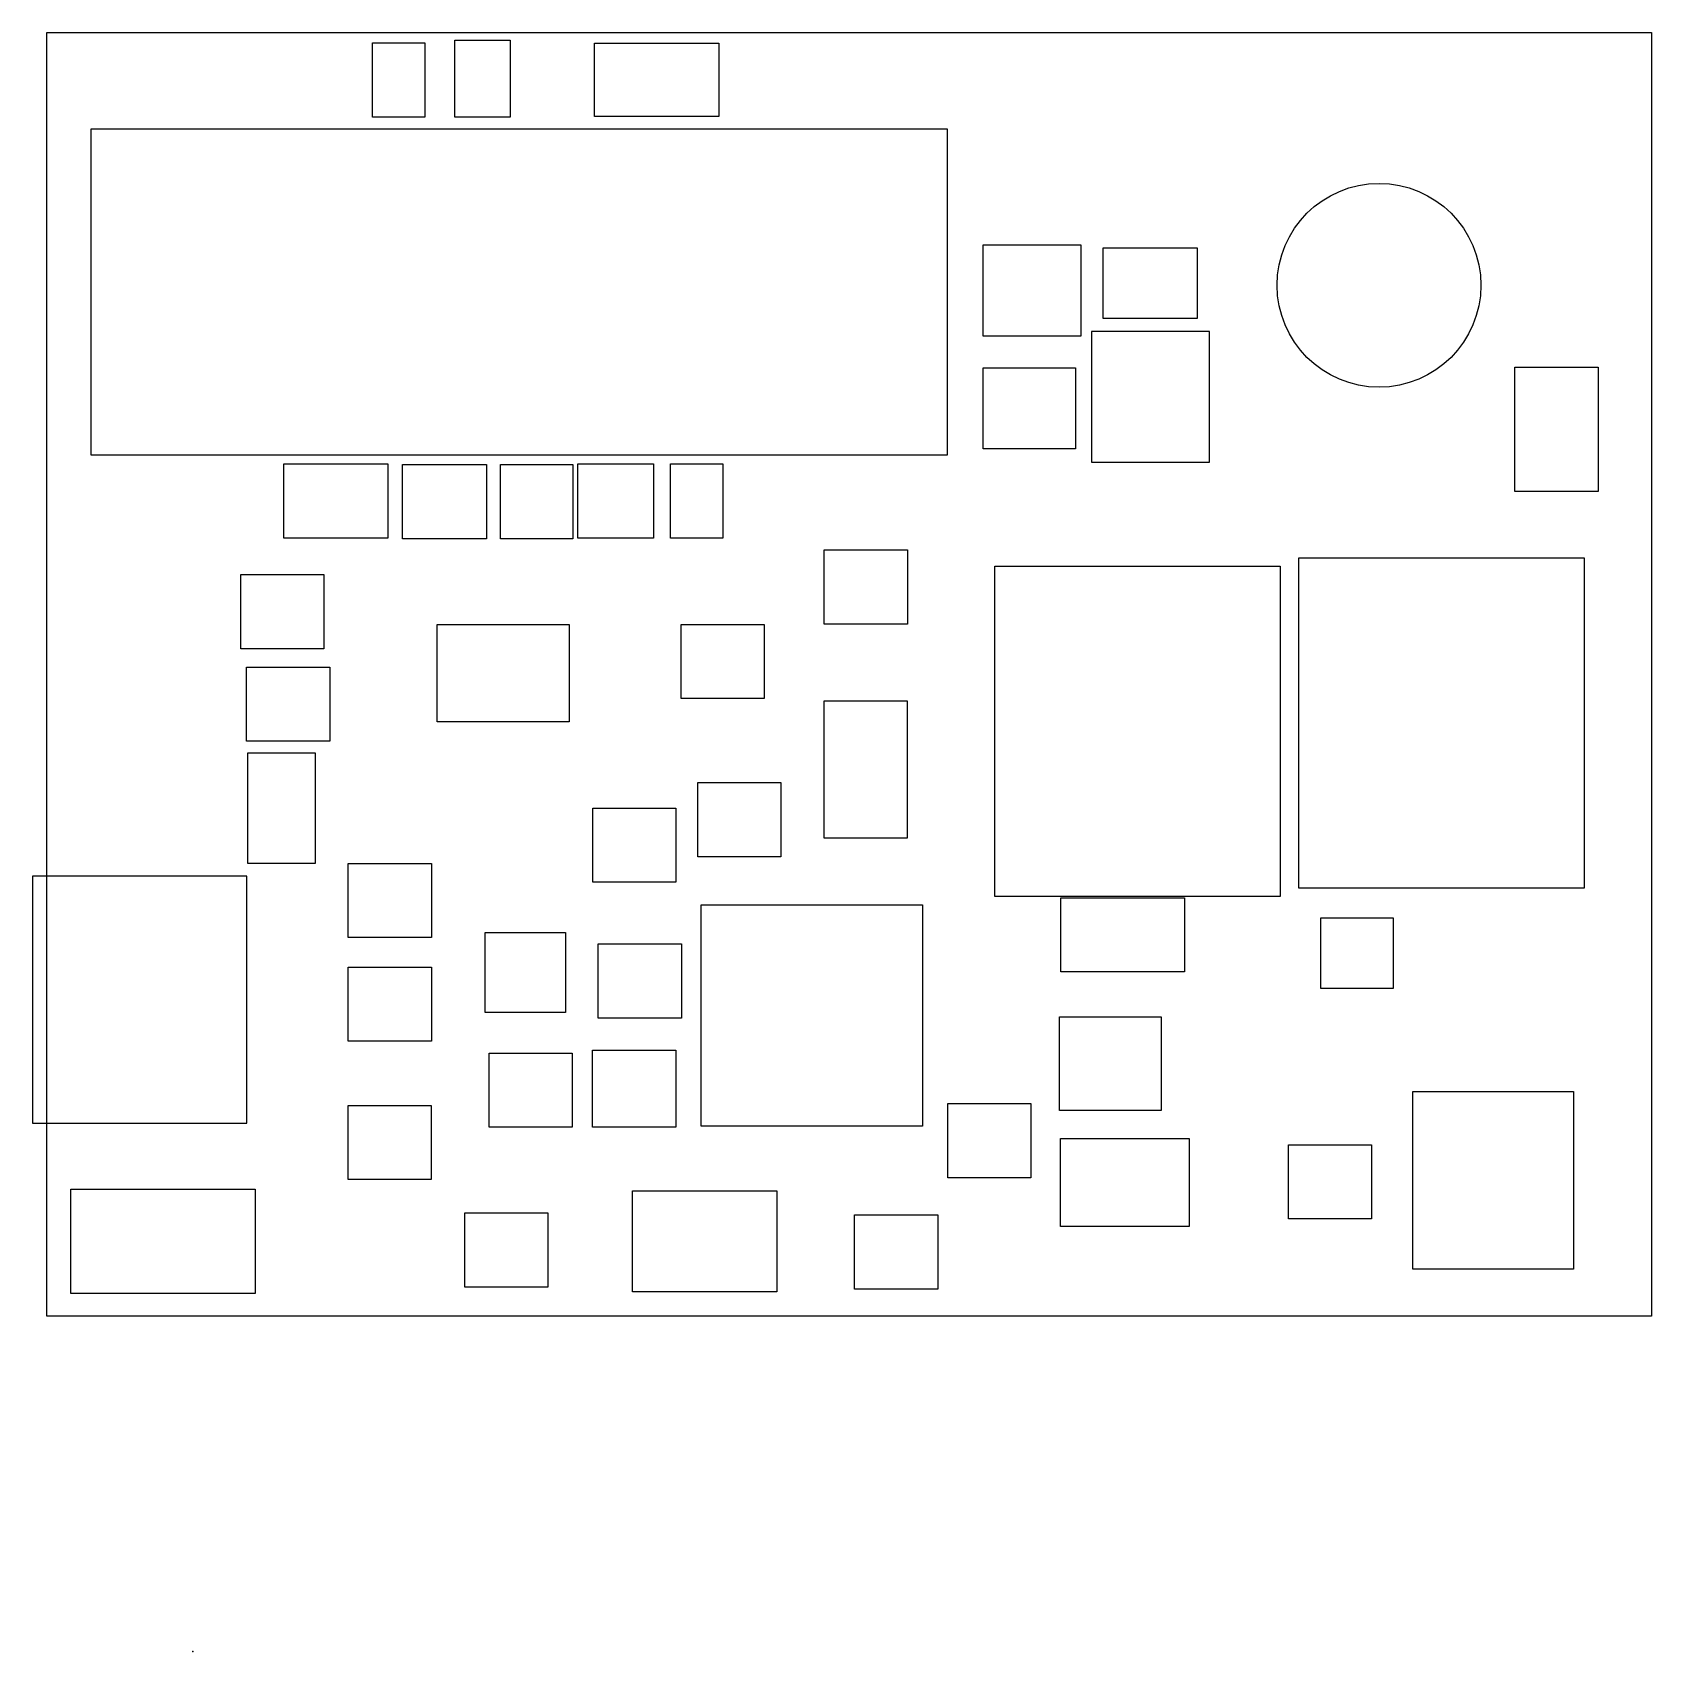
# Model space of a CAD drawing. Header units: centimetres. Extents: x -1 to 9.1, y 0 to 10.1.
import ezdxf

# ---------------------------------------------------------------- set-up
doc = ezdxf.new("R2010")
doc.units = ezdxf.units.CM
doc.header["$MEASUREMENT"] = 0
doc.layers.add('DXF of layout of components( Not 100% accurate but the best I could do) v8_Sketch1', color=7, linetype='Continuous')

msp = doc.modelspace()

# ---------------------------------------------------------------- linework, layer by layer
at = {"layer": 'DXF of layout of components( Not 100% accurate but the best I could do) v8_Sketch1'}
for p, q in [((-0.909, 10.09), (9.091, 10.09)), ((-0.909, 2.09), (-0.909, 10.09)), ((1.12, 9.561), (1.12, 10.024)), ((1.12, 10.024), (1.446, 10.024)), ((1.446, 10.024), (1.446, 9.561)), ((1.633, 9.561), (1.633, 10.041)), ((1.633, 10.041), (1.977, 10.041)), ((1.977, 10.041), (1.977, 9.561)), ((2.504, 10.023), (3.277, 10.023)), ((2.504, 9.566), (2.504, 10.023)), ((3.277, 10.023), (3.277, 9.566)), ((9.091, 10.09), (9.091, 2.09)), ((-0.634, 7.456), (-0.634, 9.488)), ((-0.634, 9.488), (4.7, 9.488)), ((1.446, 9.561), (1.12, 9.561)), ((1.977, 9.561), (1.633, 9.561)), ((3.277, 9.566), (2.504, 9.566)), ((4.7, 9.488), (4.7, 7.456)), ((4.925, 8.196), (4.925, 8.766)), ((4.925, 8.766), (5.533, 8.766)), ((5.533, 8.766), (5.533, 8.196)), ((5.672, 8.308), (5.672, 8.748)), ((5.672, 8.748), (6.258, 8.748)), ((6.258, 8.748), (6.258, 8.308)), ((6.258, 8.308), (5.672, 8.308)), ((5.533, 8.196), (4.925, 8.196)), ((5.6, 8.226), (5.6, 7.412)), ((6.335, 8.226), (5.6, 8.226)), ((6.335, 7.412), (6.335, 8.226)), ((4.925, 7.495), (4.925, 8)), ((4.925, 8), (5.5, 8)), ((5.5, 8), (5.5, 7.495)), ((8.239, 7.229), (8.239, 8.004)), ((8.239, 8.004), (8.757, 8.004)), ((8.757, 8.004), (8.757, 7.229)), ((5.5, 7.495), (4.925, 7.495)), ((4.7, 7.456), (-0.634, 7.456)), ((0.567, 6.939), (0.567, 7.401)), ((0.567, 7.401), (1.216, 7.401)), ((1.216, 7.401), (1.216, 6.939)), ((1.307, 6.935), (1.307, 7.397)), ((1.307, 7.397), (1.83, 7.397)), ((1.83, 7.397), (1.83, 6.935)), ((1.917, 6.935), (1.917, 7.397)), ((1.917, 7.397), (2.369, 7.397)), ((2.369, 7.397), (2.369, 6.935)), ((2.4, 7.401), (2.87, 7.401)), ((2.4, 6.939), (2.4, 7.401)), ((2.87, 7.401), (2.87, 6.939)), ((2.977, 7.401), (3.303, 7.401)), ((2.977, 6.939), (2.977, 7.401)), ((3.303, 7.401), (3.303, 6.939)), ((5.6, 7.412), (6.335, 7.412)), ((8.757, 7.229), (8.239, 7.229)), ((1.216, 6.939), (0.567, 6.939)), ((1.83, 6.935), (1.307, 6.935)), ((2.369, 6.935), (1.917, 6.935)), ((2.87, 6.939), (2.4, 6.939)), ((3.303, 6.939), (2.977, 6.939)), ((3.934, 6.865), (4.453, 6.865)), ((3.934, 6.403), (3.934, 6.865)), ((4.453, 6.865), (4.453, 6.403)), ((4.998, 4.706), (4.998, 6.764)), ((4.998, 6.764), (6.776, 6.764)), ((6.776, 6.764), (6.776, 4.706)), ((6.893, 4.758), (6.893, 6.816)), ((6.893, 6.816), (8.671, 6.816)), ((8.671, 6.816), (8.671, 4.758)), ((0.298, 6.711), (0.817, 6.711)), ((0.298, 6.711), (0.817, 6.711)), ((0.298, 6.249), (0.298, 6.711)), ((0.298, 6.249), (0.298, 6.711)), ((0.817, 6.711), (0.817, 6.249)), ((0.817, 6.711), (0.817, 6.249)), ((1.523, 5.793), (1.523, 6.401)), ((1.523, 6.401), (2.346, 6.401)), ((2.346, 6.401), (2.346, 5.793)), ((3.043, 5.939), (3.043, 6.401)), ((3.043, 6.401), (3.561, 6.401)), ((3.561, 6.401), (3.561, 5.939)), ((4.453, 6.403), (3.934, 6.403)), ((0.817, 6.249), (0.298, 6.249)), ((0.817, 6.249), (0.298, 6.249)), ((0.334, 5.673), (0.334, 6.135)), ((0.334, 6.135), (0.853, 6.135)), ((0.853, 6.135), (0.853, 5.673)), ((3.561, 5.939), (3.043, 5.939)), ((3.934, 5.069), (3.934, 5.925)), ((3.934, 5.925), (4.452, 5.925)), ((4.452, 5.925), (4.452, 5.069)), ((2.346, 5.793), (1.523, 5.793)), ((0.853, 5.673), (0.334, 5.673)), ((0.342, 5.601), (0.762, 5.601)), ((0.342, 4.91), (0.342, 5.601)), ((0.762, 5.601), (0.762, 4.91)), ((3.147, 5.415), (3.665, 5.415)), ((3.147, 4.952), (3.147, 5.415)), ((3.665, 5.415), (3.665, 4.952)), ((2.492, 5.256), (3.01, 5.256)), ((2.492, 4.794), (2.492, 5.256)), ((3.01, 5.256), (3.01, 4.794)), ((4.452, 5.069), (3.934, 5.069)), ((3.665, 4.952), (3.147, 4.952)), ((0.762, 4.91), (0.342, 4.91)), ((0.968, 4.45), (0.968, 4.912)), ((0.968, 4.912), (1.487, 4.912)), ((1.487, 4.912), (1.487, 4.45)), ((0.336, 4.833), (-1, 4.833)), ((-1, 4.833), (-1, 3.293)), ((0.336, 3.293), (0.336, 4.833)), ((3.01, 4.794), (2.492, 4.794)), ((8.671, 4.758), (6.893, 4.758)), ((3.168, 3.274), (3.168, 4.654)), ((3.168, 4.654), (4.548, 4.654)), ((4.548, 4.654), (4.548, 3.274)), ((6.776, 4.706), (4.998, 4.706)), ((5.409, 4.235), (5.409, 4.697)), ((5.409, 4.697), (6.179, 4.697)), ((6.179, 4.697), (6.179, 4.235)), ((7.03, 4.133), (7.03, 4.573)), ((7.03, 4.573), (7.48, 4.573)), ((7.48, 4.573), (7.48, 4.133)), ((1.487, 4.45), (0.968, 4.45)), ((1.822, 4.482), (2.322, 4.482)), ((1.822, 3.982), (1.822, 4.482)), ((2.322, 4.482), (2.322, 3.982)), ((2.526, 3.948), (2.526, 4.411)), ((2.526, 4.411), (3.045, 4.411)), ((3.045, 4.411), (3.045, 3.948)), ((0.968, 4.265), (1.487, 4.265)), ((0.968, 3.803), (0.968, 4.265)), ((1.487, 4.265), (1.487, 3.803)), ((6.179, 4.235), (5.409, 4.235)), ((7.48, 4.133), (7.03, 4.133)), ((2.322, 3.982), (1.822, 3.982)), ((3.045, 3.948), (2.526, 3.948)), ((5.401, 3.372), (5.401, 3.956)), ((5.401, 3.956), (6.034, 3.956)), ((6.034, 3.956), (6.034, 3.372)), ((1.487, 3.803), (0.968, 3.803)), ((2.49, 3.268), (2.49, 3.748)), ((2.49, 3.748), (3.009, 3.748)), ((3.009, 3.748), (3.009, 3.268)), ((1.846, 3.268), (1.846, 3.73)), ((1.846, 3.73), (2.364, 3.73)), ((2.364, 3.73), (2.364, 3.268)), ((7.603, 2.384), (7.603, 3.491)), ((7.603, 3.491), (8.605, 3.491)), ((8.605, 3.491), (8.605, 2.384)), ((0.967, 3.404), (1.485, 3.404)), ((0.967, 2.942), (0.967, 3.404)), ((1.485, 3.404), (1.485, 2.942)), ((4.704, 2.953), (4.704, 3.415)), ((4.704, 3.415), (5.223, 3.415)), ((5.223, 3.415), (5.223, 2.953)), ((6.034, 3.372), (5.401, 3.372)), ((-1, 3.293), (0.336, 3.293)), ((2.364, 3.268), (1.846, 3.268)), ((3.009, 3.268), (2.49, 3.268)), ((4.548, 3.274), (3.168, 3.274)), ((5.408, 3.198), (6.208, 3.198)), ((5.408, 2.648), (5.408, 3.198)), ((6.208, 3.198), (6.208, 2.648)), ((6.827, 3.158), (7.346, 3.158)), ((6.827, 2.696), (6.827, 3.158)), ((7.346, 3.158), (7.346, 2.696)), ((1.485, 2.942), (0.967, 2.942)), ((5.223, 2.953), (4.704, 2.953)), ((-0.761, 2.881), (0.389, 2.881)), ((-0.761, 2.231), (-0.761, 2.881)), ((0.389, 2.881), (0.389, 2.231)), ((2.739, 2.871), (3.639, 2.871)), ((2.739, 2.241), (2.739, 2.871)), ((3.639, 2.871), (3.639, 2.241)), ((1.694, 2.272), (1.694, 2.734)), ((1.694, 2.734), (2.212, 2.734)), ((2.212, 2.734), (2.212, 2.272)), ((4.123, 2.721), (4.642, 2.721)), ((4.123, 2.259), (4.123, 2.721)), ((4.642, 2.721), (4.642, 2.259)), ((6.208, 2.648), (5.408, 2.648)), ((7.346, 2.696), (6.827, 2.696)), ((8.605, 2.384), (7.603, 2.384)), ((0.389, 2.231), (-0.761, 2.231)), ((2.212, 2.272), (1.694, 2.272)), ((3.639, 2.241), (2.739, 2.241)), ((4.642, 2.259), (4.123, 2.259)), ((9.091, 2.09), (-0.909, 2.09))]:
    msp.add_line(p, q, dxfattribs=at)
msp.add_circle((7.392, 8.514), 0.635, dxfattribs=at)
msp.add_point((0, 0), dxfattribs=at)

doc.saveas('drawing.dxf')
